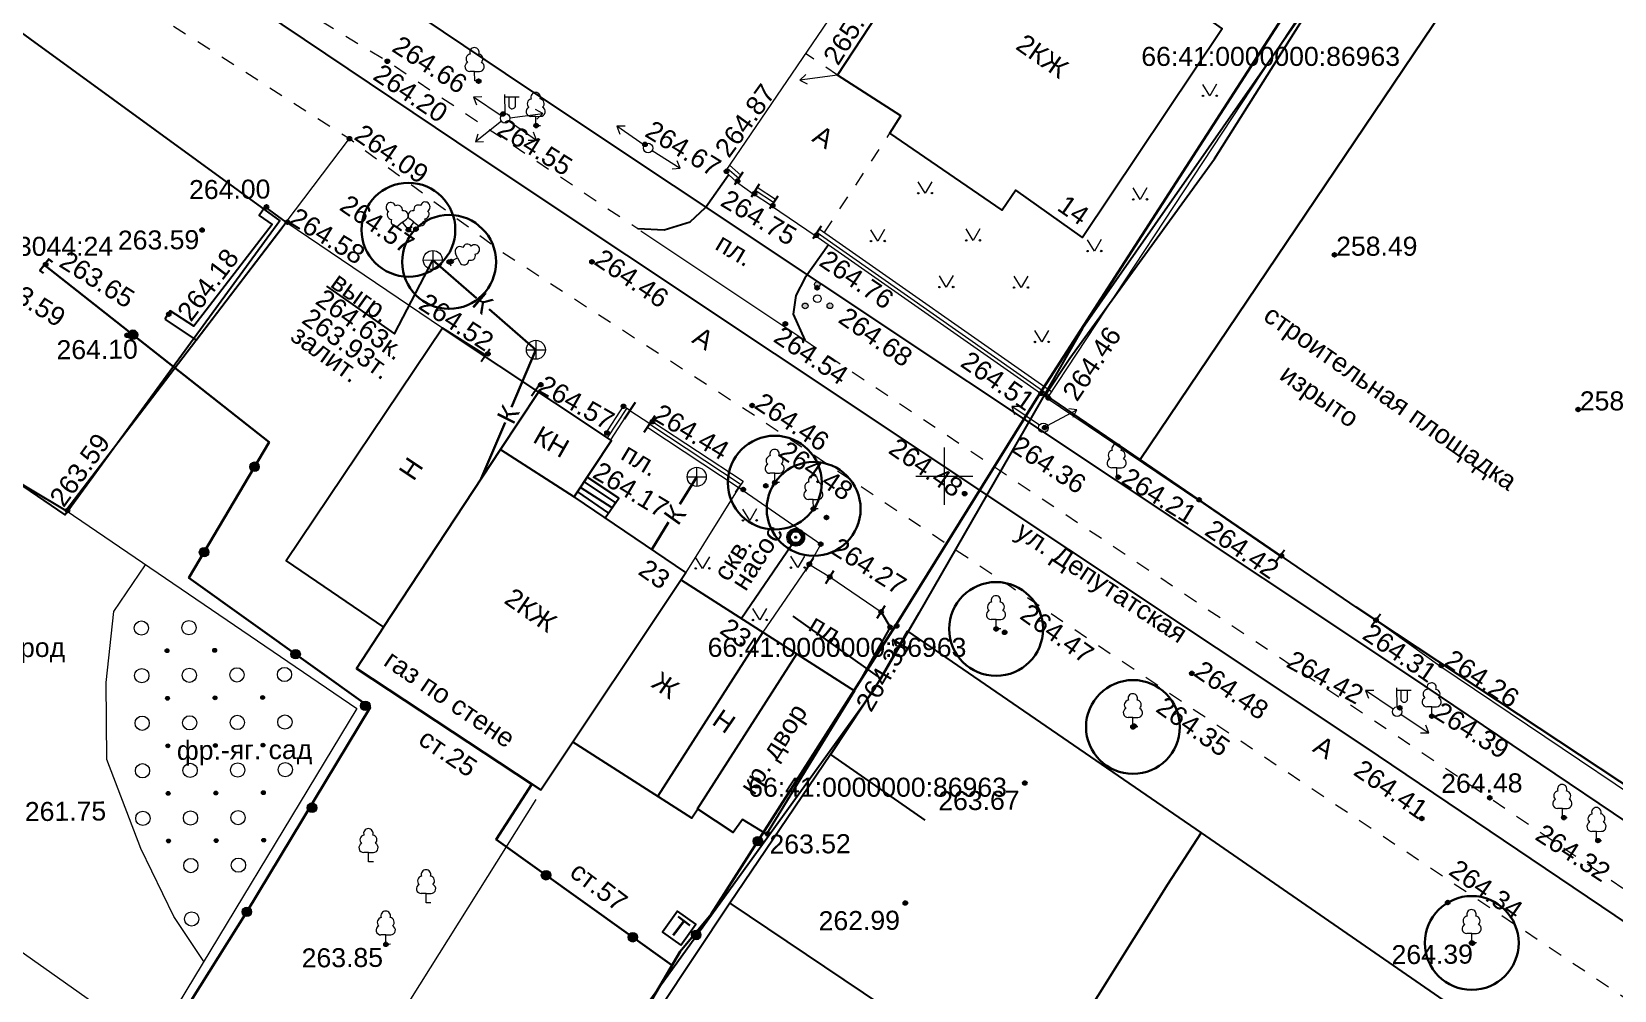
# Model space of a CAD drawing. Header units: metres. Extents: x -1448899 to 1563798, y -293564 to 398817.
# Drawn here: x 1532952 to 1533035.2, y 387473 to 387523.4 of the extents above; entities that cross this region are included whole.
import ezdxf
from ezdxf.enums import TextEntityAlignment as Align

# ---------------------------------------------------------------- set-up
doc = ezdxf.new("R2010")
doc.units = ezdxf.units.M
doc.set_wipeout_variables(frame=1)
doc.header["$PDMODE"] = 32
doc.header["$PDSIZE"] = 0.2
doc.linetypes.add('atp_1.5x1.5', pattern=[3, 1.5, -1.5])
for name, color, linetype in [('LABELS', 254, 'Continuous'), ('P', 94, 'Continuous'), ('T', 1, 'Continuous'), ('Z', 30, 'Continuous'), ('Автодорожное хозяйство', 7, 'Continuous'), ('Газопроводы', 7, 'Continuous'), ('кадастр', 7, 'Continuous'), ('Канализации', 7, 'Continuous'), ('Крышки колодцев', 7, 'Continuous'), ('Объекты электропередачи', 7, 'Continuous'), ('Ограждения', 7, 'Continuous'), ('Отметка', 7, 'Continuous'), ('Пикет', 7, 'Continuous'), ('Растительность', 7, 'Continuous'), ('Сетка координат', 7, 'Continuous')]:
    doc.layers.add(name, color=color, linetype=linetype)
doc.styles.get("Standard").update_dxf_attribs({"font": 'arial.ttf'})
doc.styles.add('Бм431', font='')
doc.styles.get('Бм431').set_extended_font_data('Bm431', italic=True)
doc.linetypes.add('atp_0x1', pattern='A,0,[133,ltypeshp.shx,S=0.05,R=0,X=0,Y=0],-1', length=1)
doc.linetypes.add('atp_121_g', pattern='A,8,-0.6,["Г",Бм431,S=2,R=0,X=0,Y=-1],-2.3,24', length=34.9)
doc.linetypes.add('atp_122_k', pattern='A,2,-2,3,-0.6,["К",Бм431,S=2,R=0,X=-0.5,Y=-1],-2,4,-2,8,-2,8,-2,6', length=41.6)
doc.linetypes.add('atp_472', pattern='A,0,-8,[130,ltypeshp.shx,S=0.4,R=0,X=0,Y=0],0', length=8)
doc.linetypes.add('atp_474_1a', pattern='A,1,-0.4,[133,ltypeshp.shx,S=0.1,R=0,X=0,Y=0],0.0001,[133,ltypeshp.shx,S=0.2,R=0,X=-0.1,Y=0],0,[133,ltypeshp.shx,S=0.3,R=0,X=-0.2,Y=0],0.0001,[133,ltypeshp.shx,S=0.4,R=0,X=-0.3,Y=0],0,[133,ltypeshp.shx,S=0.5,R=0,X=-0.4,Y=0],0.0001,[130,ltypeshp.shx,S=0.25,R=0,X=0.1,Y=0.75],-0.6,3', length=5.0003)
doc.linetypes.add('atp_474_3b', pattern='A,3,-1,1.1,-0.34,[132,ltypeshp.shx,S=0.4,R=0,X=-0.34,Y=0],0.0001,[133,ltypeshp.shx,S=0.06,R=0,X=0,Y=0],0,[130,ltypeshp.shx,S=0.2,R=0,X=0.06,Y=0.6],-0.46,1.1,-1', length=8.0001)
doc.linetypes.add('atp_475_1', pattern='A,2.5,[130,ltypeshp.shx,S=0.4,R=0,X=0,Y=0.4],2.5', length=5)
doc.linetypes.add('atp_476_3', pattern='A,1,[131,ltypeshp.shx,S=0.56,R=0,X=-0.56,Y=-0.56],5,[131,ltypeshp.shx,S=0.56,R=180,X=0.56,Y=0.56],4', length=10)

# ---------------------------------------------------------------- blocks, each defined once
blk = doc.blocks.new('atp_390a')
at = {"color": 0, "linetype": 'ByBlock', "lineweight": -2}
for points in [[(0, 0.99), (-0.51, 0.99)], [(0, 0.99), (0.51, 0.99)], [(0, 0), (0, 0.99)], [(0.5, 0), (0, 0)]]:
    blk.add_lwpolyline(points, dxfattribs=at)
for centre, start, end in [((0, 3), 90, 202.242), ((0, 3), 337.758, 90), ((-0.51, 1.49), 115.6346, 270), ((-0.39, 2.32), 97.9406, 227.8197), ((0.39, 2.32), 312.1803, 82.0594), ((0.51, 1.49), 270, 64.3654)]:
    blk.add_arc(centre, 0.5, start, end, dxfattribs=at)
blk = doc.blocks.new('atp_117kb')
at = {"color": 0, "linetype": 'ByBlock', "lineweight": -2}
for points in [[(-1, 0), (1, 0)], [(0, 1), (0, -1)]]:
    blk.add_lwpolyline(points, dxfattribs=at)
blk.add_circle((0, 0), 1, dxfattribs=at)
blk = doc.blocks.new('atp_106a')
at = {"color": 0, "linetype": 'ByBlock', "lineweight": -2}
blk.add_circle((0, 0), 0.5, dxfattribs=at)
blk = doc.blocks.new('atp_115c')
at = {"color": 0, "linetype": 'ByBlock', "lineweight": -2}
for points in [[(3.29, -0.5), (4, 0), (3.29, 0.5)], [(0.5, 0), (4, 0)]]:
    blk.add_lwpolyline(points, dxfattribs=at)
blk = doc.blocks.new('atp_395')
at = {"linetype": 'ByBlock', "lineweight": -2}
h = blk.add_hatch(color=0, dxfattribs=at)
h.paths.add_polyline_path([(0.3, 1.5, 1), (-0.3, 1.5, 1)])
h.paths.add_polyline_path([(-1.6, -0.75, 1), (-1, -0.75, 1)])
h.paths.add_polyline_path([(1.6, -0.75, 1), (1, -0.75, 1)])
at = {"color": 0, "linetype": 'ByBlock', "lineweight": -2}
for centre, radius in [((0, 1.5), 0.3), ((0, 0), 0.4), ((-1.3, -0.75), 0.3), ((1.3, -0.75), 0.3)]:
    blk.add_circle(centre, radius, dxfattribs=at)
blk = doc.blocks.new('atp_409')
at = {"color": 0, "linetype": 'ByBlock', "lineweight": -2}
blk.add_circle((0, 0), 0.75, dxfattribs=at)
blk = doc.blocks.new('atp_410')
at = {"linetype": 'ByBlock', "lineweight": -2}
h = blk.add_hatch(color=0, dxfattribs=at)
edge = h.paths.add_edge_path()
edge.add_arc((0, 0), 0.2, 0, 360)
at = {"color": 0, "linetype": 'ByBlock', "lineweight": -2}
blk.add_circle((0, 0), 0.2, dxfattribs=at)
blk = doc.blocks.new('atp_107a')
at = {"linetype": 'ByBlock', "lineweight": -2}
h = blk.add_hatch(color=0, dxfattribs=at)
edge = h.paths.add_edge_path()
edge.add_arc((0, 0), 0.5, 0, 360)
at = {"color": 0, "linetype": 'ByBlock', "lineweight": -2}
blk.add_circle((0, 0), 0.5, dxfattribs=at)
blk = doc.blocks.new('atp_115a')
at = {"color": 0, "linetype": 'ByBlock', "lineweight": -2}
for points in [[(0, 0), (4, 0)], [(3.29, -0.5), (4, 0), (3.29, 0.5)]]:
    blk.add_lwpolyline(points, dxfattribs=at)
blk = doc.blocks.new('atp_110')
at = {"color": 0, "linetype": 'ByBlock', "lineweight": -2}
for p, q in [((0, 0.5), (0, 2.5)), ((0, 2.25), (1.5, 2.25))]:
    blk.add_line(p, q, dxfattribs=at)
blk.add_lwpolyline([(0.4, 2.25), (0.4, 1.36, 1.040016), (1.1, 1.36), (1.1, 2.25)], format="xyb", dxfattribs=at)
blk = doc.blocks.new('atp_416')
at = {"color": 0, "linetype": 'ByBlock', "lineweight": -2}
blk.add_lwpolyline([(0.72, 1.2), (0, 0), (-0.72, 1.2)], dxfattribs=at)
for centre in [(-0.72, 0), (0.72, 0)]:
    blk.add_circle(centre, 0.075, dxfattribs=at)
blk = doc.blocks.new('atp_122b')
at = {"color": 0, "linetype": 'ByBlock', "lineweight": -2}
blk.add_lwpolyline([(0.5, 0.75), (0, 0.75), (0, -0.75), (0.5, -0.75)], dxfattribs=at)
blk = doc.blocks.new('A$C0BB7152E')
at = {"layer": 'P', "linetype": 'Continuous'}
for points in [[(1533027.53, 387537.78), (1533043.76, 387526.73), (1533066.5, 387559.26), (1533083.59, 387547.7), (1533090.35, 387543.13), (1533078.7, 387543.06), (1533073.28, 387535.03), (1533057.27, 387545.81), (1533044.18, 387526.29), (1533041.79, 387522.78), (1533030.28, 387530.54), (1533010.29, 387500.87), (1533005.31, 387504.27), (1533006.59, 387506.2), (1533014.19, 387516.67)], [(1533010.29, 387500.87), (1533030.28, 387530.54), (1533041.79, 387522.78), (1533044.18, 387526.29), (1533057.27, 387545.81), (1533073.28, 387535.03), (1533078.7, 387543.06), (1533090.35, 387543.13), (1533099.34, 387537.06), (1533116.54, 387525.57), (1533137.21, 387511.96), (1533150.15, 387503.46), (1533144.22, 387493.7), (1533140.47, 387487.53), (1533116.61, 387453.32), (1533105.62, 387436.99), (1533072.3, 387459.38), (1533071.77, 387459.46), (1533054.94, 387470.28), (1533056.38, 387472.53), (1533039.97, 387483.63), (1533038.69, 387481.83), (1533021.63, 387493.11)], [(1532936.3, 387509.92), (1532947.55, 387526.19), (1532965.08, 387513.41), (1532953.81, 387497.97)], [(1532991.97, 387447.52), (1532980.07, 387455.36), (1532974.7, 387458.86), (1532996.37, 387488.86), (1532998.06, 387491.86), (1533013.5, 387481.25), (1533011.75, 387478.56), (1532999.07, 387458.3)], [(1532991.97, 387447.52), (1532999.07, 387458.3), (1533011.75, 387478.56), (1533013.5, 387481.25), (1533030.05, 387469.82), (1533028.49, 387467.27), (1533019.78, 387453.76), (1533008.29, 387436.82), (1533007.73, 387436)]]:
    blk.add_lwpolyline(points, close=True, dxfattribs=at)
at = {"layer": 'T', "linetype": 'Continuous'}
for points in [[(1533028.45, 387538.83), (1533020.42, 387526.61), (1533012.98, 387515.96), (1533007.25, 387507.76), (1533005.84, 387505.29)], [(1533005.84, 387505.29), (1532998.66, 387492.8)], [(1532998.66, 387492.8), (1532996.67, 387489.36), (1532994.01, 387485.38), (1532988.73, 387477.56), (1532975.79, 387458.08), (1532974.89, 387458.71), (1532964.32, 387441.74), (1532959.99, 387435.38), (1532952.54, 387424.79)], [(1532996.67, 387489.36), (1532992.05, 387492.65)], [(1532994.01, 387485.38), (1532998.97, 387481.93)], [(1532988.73, 387477.56), (1533008.68, 387464.14), (1533017.35, 387458.1), (1533020.9, 387463.9), (1533041.61, 387449.66), (1533039.29, 387446.23), (1533051.58, 387438.09), (1533075.57, 387421.28), (1533077.65, 387423.9)]]:
    blk.add_lwpolyline(points, dxfattribs=at)
at = {"layer": 'Z', "linetype": 'Continuous'}
for points in [[(1532973.48, 387594.06), (1532940.27, 387545.81), (1532978, 387520.44), (1533024.5, 387489.47), (1533067.03, 387460.78), (1533095.7, 387441.78), (1533096.27, 387441.1), (1533108.36, 387432.01), (1533122.52, 387426.67)], [(1533122.65, 387419.04), (1533119.66, 387420.83), (1533119.93, 387423.38), (1533106.41, 387428.47), (1533096.02, 387436.28), (1533091.63, 387405.62), (1533087.23, 387406.06), (1533091.96, 387438.98), (1533064.59, 387457.12), (1533022.06, 387485.81), (1532975.56, 387516.78), (1532937.66, 387542.26)]]:
    blk.add_lwpolyline(points, dxfattribs=at)
at = {"layer": 'LABELS'}
for s, p in [('66:41:0000000:86963', (1533017.145, 387522.06)), ('66:41:0403044:24', (1532950.69, 387512.08)), ('66:41:0000000:86963', (1532994.36, 387491.005)), ('66:41:0000000:86963', (1532996.49, 387483.655))]:
    blk.add_text(s, height=1, dxfattribs=at).set_placement(p, align=Align.MIDDLE_CENTER)
blk = doc.blocks.new('A$C0ab4c2d5')
for points in [[(136.181, 222.313), (143.502, 233.287), (146.769, 231.173), (147.362, 232.018), (153.487, 227.876), (153.002, 227.063), (156.413, 224.59), (148.988, 213.684), (145.511, 216.204), (144.783, 215.147), (138.911, 219.24), (139.499, 220.155), (136.181, 222.313)], [(100.738, 209.773), (102.374, 208.651), (107.151, 214.815), (106.061, 215.626), (105.737, 215.179), (106.409, 214.694), (102.261, 209.394), (101.019, 210.203), (100.738, 209.773)], [(132.988, 215.983), (132.547, 215.316)], [(89.846, 203.168), (95.46, 199.757), (106.953, 214.562)], [(115.321, 209.178), (107.022, 197.027), (112.096, 193.504), (118.325, 202.79), (122.177, 200.271), (124.162, 203.218), (115.321, 209.178)], [(117.576, 207.746), (115.321, 209.178)], [(117.347, 207.417), (117.804, 208.074)], [(119.977, 205.586), (120.434, 206.242)], [(125.877, 203.635), (126.458, 204.501)], [(130.88, 200.762), (130.657, 200.43)], [(112.096, 193.504), (110.662, 191.33), (120.295, 184.876), (128, 196.236), (122.177, 200.271)], [(127.774, 195.843), (136.826, 189.953), (132.131, 182.463), (130.891, 183.248), (130.394, 182.556), (128.538, 183.802), (128.23, 183.329), (121.991, 187.388)]]:
    blk.add_lwpolyline(points)
for points, elevation in [([(131.17, 217.265), (130.729, 216.598)], 262.406), ([(132.029, 216.617), (131.588, 215.95)], 262.406), ([(135.268, 214.397), (134.826, 213.73)], 262.406), ([(124.848, 204.351), (125.429, 205.217)], -262.406), ([(138.259, 194.098), (138.722, 193.286), (136.911, 190.138)], 264.225)]:
    blk.add_lwpolyline(points, dxfattribs=dict(elevation=elevation))
blk.add_lwpolyline([(127.601, 176.663), (128.388, 177.754), (127.425, 178.449), (126.637, 177.358)], close=True)
at = {"layer": 'Автодорожное хозяйство', "color": 7, "linetype": 'atp_1.5x1.5', "lineweight": 15, "ltscale": 0.5, "flags": 128}
for points in [[(136.181, 222.313), (134.508, 223.471)], [(135.418, 214.045), (138.911, 219.24)]]:
    blk.add_lwpolyline(points, dxfattribs=at)
at = {"layer": 'Автодорожное хозяйство', "color": 7, "linetype": 'atp_0x1', "lineweight": 15, "ltscale": 0.5, "flags": 128}
for points in [[(107.151, 214.815), (110.512, 219.18)], [(130.837, 216.761), (131.698, 216.117)], [(132.657, 215.483), (134.937, 213.897)], [(125.787, 214.226), (134.348, 208.409)], [(125.138, 204.784), (126.179, 204.086)], [(134.511, 196.622), (135.569, 195.951), (138.259, 194.098)]]:
    blk.add_lwpolyline(points, dxfattribs=at)
at = {"layer": 'Газопроводы', "ltscale": 0.5}
for points in [[(125.621, 214.339), (127.017, 214.264), (128.383, 214.667), (129.196, 215.414), (130.42, 217.132)], [(109.255, 211.441), (112.795, 208.914), (114.842, 212.769)], [(118.325, 202.79), (120.347, 205.79)], [(123.796, 199.149), (124.515, 200.187), (122.868, 201.296), (122.707, 201.058), (124.336, 199.928), (124.156, 199.668), (122.505, 200.758), (122.349, 200.526), (123.971, 199.401)], [(159.473, 197.181), (158.989, 196.544)], [(134.295, 196.285), (134.727, 196.959)], [(132.024, 193.078), (126.44, 184.494)], [(128.524, 183.812), (133.801, 191.922)]]:
    blk.add_lwpolyline(points, dxfattribs=at)
for points, elevation in [([(135.634, 213.399), (134.384, 211.66), (133.906, 210.761), (133.755, 209.768), (134.348, 208.409)], 262.406), ([(135.353, 195.614), (135.785, 196.288)], 264.269), ([(138.043, 193.761), (138.475, 194.435)], 264.225), ([(164.496, 193.777), (164.012, 193.14)], 262.406)]:
    blk.add_lwpolyline(points, dxfattribs=dict(at, elevation=elevation))
at = {"layer": 'Газопроводы', "linetype": 'atp_121_g', "lineweight": 30, "ltscale": 0.5, "flags": 128}
for points in [[(94.427, 212.68), (106.164, 203.268), (101.9, 196.166), (111.372, 189.275), (104.808, 178.592), (100.798, 172.326), (100.382, 171.72), (116.832, 160.357)], [(110.662, 191.33), (119.837, 185.183), (117.934, 182.286), (127.119, 175.611)]]:
    blk.add_lwpolyline(points, dxfattribs=at)
at = {"layer": 'Газопроводы', "linetype": 'atp_121_g', "lineweight": 30, "ltscale": 0.5, "elevation": 262.406, "flags": 128}
blk.add_lwpolyline([(129.208, 178.282), (128.505, 177.456), (127.554, 176.338), (125.377, 172.695), (121.229, 166.87), (116.498, 159.863), (116.15, 160.127), (111.153, 153.1), (107.291, 147.432), (103.55, 141.457), (100.286, 136.793), (99.654, 136.177), (93.315, 126.951), (93.229, 126.834)], dxfattribs=at)
at = {"layer": 'Канализации', "linetype": 'atp_122_k', "lineweight": 30, "ltscale": 0.5, "flags": 128}
for points in [[(114.842, 212.769), (117.119, 210.753)], [(118.575, 204.208), (117.3, 201.263)], [(128.62, 201.267), (127.721, 199.838)], [(127.126, 198.893), (126.227, 197.465)]]:
    blk.add_lwpolyline(points, dxfattribs=at)
at = {"layer": 'Ограждения', "color": 7, "linetype": 'atp_474_1a', "lineweight": 15, "ltscale": 0.5, "elevation": 262.406, "flags": 128}
for points in [[(150.984, 247.424), (148.27, 243.356), (130.235, 217.298)], [(168.787, 237.695), (147.057, 205.255), (154.937, 199.848)], [(167.592, 191.035), (222.46, 153.461)]]:
    blk.add_lwpolyline(points, dxfattribs=at)
at = {"layer": 'Ограждения', "color": 7, "linetype": 'Continuous', "lineweight": 15, "ltscale": 0.5, "elevation": 262.406, "flags": 128}
for points in [[(130.837, 216.761), (130.235, 217.298)], [(131.061, 217.1), (130.464, 217.629)], [(132.878, 215.817), (131.919, 216.451)], [(132.657, 215.483), (131.698, 216.117)], [(147.057, 205.255), (134.931, 213.901)], [(147.289, 205.581), (135.163, 214.227)], [(126.068, 203.884), (130.848, 200.679)], [(126.29, 204.216), (131.054, 201.022), (130.831, 200.69)]]:
    blk.add_lwpolyline(points, dxfattribs=at)
at = {"layer": 'Ограждения', "color": 7, "linetype": 'atp_474_3b', "lineweight": 15, "ltscale": 0.5, "elevation": 262.406, "flags": 128}
for points in [[(130.95, 216.932), (130.35, 217.464)], [(132.767, 215.65), (131.808, 216.284)], [(135.047, 214.064), (147.173, 205.418)]]:
    blk.add_lwpolyline(points, dxfattribs=at)
at = {"layer": 'Ограждения', "color": 7, "linetype": 'atp_475_1', "lineweight": 15, "ltscale": 0.5, "elevation": 262.406, "flags": 128}
for points in [[(115.321, 209.178), (107.144, 214.811)], [(108.24, 165.876), (120.044, 184.384)]]:
    blk.add_lwpolyline(points, dxfattribs=at)
at = {"layer": 'Ограждения', "color": 7, "linetype": 'Continuous', "lineweight": 15, "ltscale": 0.5, "flags": 128}
for points in [[(123.787, 203.471), (124.805, 205.005)], [(124.121, 203.25), (125.138, 204.784), (124.805, 205.005)]]:
    blk.add_lwpolyline(points, dxfattribs=at)
at = {"layer": 'Ограждения', "color": 7, "linetype": 'atp_472', "lineweight": 15, "ltscale": 0.5, "flags": 128}
blk.add_lwpolyline([(123.954, 203.361), (124.972, 204.894)], dxfattribs=at)
at = {"layer": 'Ограждения', "color": 7, "linetype": 'atp_472', "lineweight": 15, "ltscale": 0.5, "elevation": 262.406, "flags": 128}
blk.add_lwpolyline([(126.179, 204.05), (130.959, 200.845)], dxfattribs=at)
at = {"layer": 'Ограждения', "color": 7, "linetype": 'atp_476_3', "lineweight": 15, "ltscale": 0.5, "flags": 128}
for points in [[(130.831, 200.69), (128, 196.236)], [(130.831, 200.69), (135.108, 197.681), (134.501, 196.629), (132.024, 193.078)]]:
    blk.add_lwpolyline(points, dxfattribs=at)
at = {"layer": 'Ограждения', "color": 7, "linetype": 'atp_475_1', "lineweight": 15, "ltscale": 0.5, "flags": 128}
blk.add_lwpolyline([(95.473, 199.748), (110.67, 189.238), (99.825, 171.617)], dxfattribs=at)
at = {"layer": 'Ограждения', "color": 7, "linetype": 'atp_476_3', "lineweight": 15, "ltscale": 0.5, "elevation": 262.406, "flags": 128}
for points in [[(159.231, 196.863), (154.937, 199.848)], [(164.254, 193.459), (167.592, 191.035)], [(99.825, 171.617), (83.631, 183.267)]]:
    blk.add_lwpolyline(points, dxfattribs=at)
at = {"layer": 'Пикет', "color": 0}
for p in [(112.534, 223.232, 264.201), (117.325, 222.148, 264.659), (120.331, 219.789, 264.601), (110.512, 219.18, 264.094), (130.308, 217.307, 264.867), (130.89, 216.792, 264.756), (106.126, 215.632, 263.998), (131.77, 216.126, 264.786), (132.73, 215.492, 264.752), (107.217, 214.82, 264.577), (102.733, 214.44, 263.588), (113.968, 214.398, 264.573), (135.004, 213.91, 264.755), (94.5, 212.689, 263.649), (115.808, 212.684, 264.659), (123.204, 212.612, 264.456), (162.22, 212.675, 258.49), (135.023, 211.152, 264.677), (100.954, 210.028, 264.176), (98.754, 208.936, 264.103), (133.338, 209.275, 264.54), (117.703, 207.818, 264.52), (120.468, 206.173, 264.572), (146.752, 205.51, 264.512), (124.805, 205.005, 264.584), (131.564, 204.992, 264.463), (147.13, 205.265, 264.457), (126.318, 204.185, 264.438), (174.958, 204.447, 258.356), (123.924, 203.611, 264.476), (131.062, 200.584, 264.519), (132.247, 200.77, 264.476), (150.767, 201.081, 264.209), (95.546, 199.758, 263.586), (142.688, 200.276, 264.477), (155.01, 199.857, 264.156), (135.42, 199.076, 264.349), (135.108, 197.681, 264.225), (134.501, 196.629, 264.272), (159.304, 196.873, 264.418), (135.569, 195.951, 264.269), (138.259, 194.098, 264.446), (138.722, 193.286, 264.308), (139.065, 193.35, 264.147), (144.734, 192.967, 264.469), (164.254, 193.459, 264.313), (154.553, 190.736, 264.488), (167.665, 191.045, 264.264), (151.503, 187.994, 264.345), (167.141, 188.39, 264.39), (145.737, 185.042, 263.666), (170.161, 184.073, 264.48), (166.581, 183.018, 264.413), (174.037, 183.006, 264.318), (132.204, 182.473, 263.517), (175.824, 181.784, 264.32), (139.403, 178.785, 262.993), (167.904, 178.591, 264.343), (112.098, 176.827), (169.195, 176.446, 264.385)]:
    blk.add_point(p, dxfattribs=at)
at = {"layer": 'Растительность', "color": 7, "linetype": 'atp_0x1', "lineweight": 15, "flags": 128}
blk.add_lwpolyline([(102.526, 176.005), (100.962, 178.37), (99.255, 181.957), (97.514, 186.657), (97.514, 190.696), (97.932, 194.428), (99.625, 196.876)], dxfattribs=at)
at = {"layer": 'Газопроводы', "linetype": 'Continuous', "lineweight": 30, "xscale": 0.5000000000000002, "yscale": 0.5000000000000002, "zscale": 0.5000000000000002, "rotation": 321.2733548605321}
blk.add_blockref('atp_122b', (94.427, 212.68), dxfattribs=at)
at = {"layer": 'кадастр', "rotation": 359.5536696139991}
blk.add_blockref('A$C0BB7152E', (-1535830.425, -375345.193), dxfattribs=at)
at = {"layer": 'Объекты электропередачи', "color": 7, "linetype": 'Continuous', "lineweight": 15}
for name, p, xscale, yscale, zscale, rotation in [('atp_115a', (136.181, 222.313), 0.4999999999999994, 0.4999999999999994, 0.4999999999999994, 186.9354492693238), ('atp_107a', (99.058, 208.967), 0.4999999999999996, 0.4999999999999996, 0.4999999999999996, 321.2733548779389), ('atp_107a', (105.39, 201.98), 0.4999999999999996, 0.4999999999999996, 0.4999999999999996, 321.2733548779389), ('atp_107a', (102.706, 197.509), 0.4999999999999996, 0.4999999999999996, 0.4999999999999996, 321.2733548779389), ('atp_107a', (107.472, 192.112), 0.4999999999999996, 0.4999999999999996, 0.4999999999999996, 321.2733548779389), ('atp_107a', (111.115, 189.371), 0.4999999999999996, 0.4999999999999996, 0.4999999999999996, 321.2733548779389), ('atp_107a', (108.271, 184.038), 0.4999999999999996, 0.4999999999999996, 0.4999999999999996, 321.2733548779389), ('atp_107a', (131.687, 182.097, 262.406), 0.4999999999999996, 0.4999999999999996, 0.4999999999999996, 321.2733548779389), ('atp_107a', (120.541, 180.392), 0.4999999999999996, 0.4999999999999996, 0.4999999999999996, 321.2733548779389), ('atp_107a', (104.808, 178.592), 0.4999999999999996, 0.4999999999999996, 0.4999999999999996, 321.2733548779389), ('atp_107a', (125.071, 177.099), 0.4999999999999996, 0.4999999999999996, 0.4999999999999996, 321.2733548779389), ('atp_107a', (128.406, 177.193), 0.4999999999999996, 0.4999999999999996, 0.4999999999999996, 321.2733548779389)]:
    blk.add_blockref(name, p, dxfattribs=dict(at, xscale=xscale, yscale=yscale, zscale=zscale, rotation=rotation))
at = {"layer": 'Растительность', "color": 7, "linetype": 'Continuous', "lineweight": 15, "xscale": 0.5, "yscale": 0.5, "zscale": 0.5}
for name, p in [('atp_390a', (117.116, 222.161)), ('atp_390a', (120.312, 219.782)), ('atp_416', (155.735, 221.081)), ('atp_416', (140.735, 216.081)), ('atp_416', (152.03, 215.667)), ('atp_416', (138.235, 213.581)), ('atp_416', (143.235, 213.581)), ('atp_416', (149.605, 212.968)), ('atp_395', (135.037, 210.58)), ('atp_416', (141.811, 211.139)), ('atp_416', (145.735, 211.081)), ('atp_416', (146.805, 208.215)), ('atp_390a', (132.718, 200.93, 264.41)), ('atp_390a', (150.694, 201.071)), ('atp_390a', (134.737, 199.535, 264.31)), ('atp_416', (131.391, 198.955)), ('atp_416', (128.891, 196.455)), ('atp_416', (133.891, 196.455)), ('atp_390a', (144.288, 193.15, 264.36)), ('atp_409', (99.382, 193.548)), ('atp_409', (101.882, 193.548)), ('atp_416', (131.871, 193.721)), ('atp_410', (100.721, 192.348)), ('atp_410', (103.221, 192.348)), ('atp_409', (99.382, 191.048)), ('atp_409', (101.882, 191.048)), ('atp_409', (104.382, 191.048)), ('atp_409', (106.882, 191.048)), ('atp_410', (100.721, 189.848)), ('atp_410', (103.221, 189.848)), ('atp_410', (105.721, 189.848)), ('atp_390a', (151.438, 187.944, 264.24)), ('atp_390a', (167.141, 188.39, 264.39)), ('atp_409', (99.382, 188.548)), ('atp_409', (101.882, 188.548)), ('atp_409', (104.382, 188.548)), ('atp_409', (106.882, 188.548)), ('atp_410', (100.721, 187.348)), ('atp_410', (103.221, 187.348)), ('atp_410', (105.721, 187.348)), ('atp_409', (99.382, 186.048)), ('atp_409', (101.882, 186.048)), ('atp_409', (104.382, 186.048)), ('atp_409', (106.882, 186.048)), ('atp_410', (100.721, 184.848)), ('atp_410', (103.221, 184.848)), ('atp_410', (105.721, 184.848)), ('atp_390a', (173.964, 182.996, 263.841)), ('atp_409', (99.382, 183.548)), ('atp_409', (101.882, 183.548)), ('atp_409', (104.382, 183.548)), ('atp_390a', (175.751, 181.774, 263.842)), ('atp_410', (100.721, 182.348)), ('atp_410', (103.221, 182.348)), ('atp_410', (105.721, 182.348)), ('atp_390a', (111.223, 181.167)), ('atp_409', (101.882, 181.048)), ('atp_409', (104.382, 181.048)), ('atp_390a', (114.234, 178.985)), ('atp_409', (101.902, 178.243)), ('atp_390a', (112.098, 176.827)), ('atp_390a', (169.149, 176.456, 264.43))]:
    blk.add_blockref(name, p, dxfattribs=at)
at = {"layer": 'Растительность', "color": 7, "linetype": 'Continuous', "lineweight": 15}
for p, xscale, yscale, zscale, rotation in [((113.572, 214.37, 264.59), 0.5000000000000002, 0.5000000000000002, 0.5000000000000002, 37.54033116692457), ((113.572, 214.37, 264.59), 0.4999999999999999, 0.4999999999999999, 0.4999999999999999, 323.2879769181867), ((115.699, 212.663, 264.53), 0.500000000000002, 0.500000000000002, 0.500000000000002, 295.4866681274227)]:
    blk.add_blockref('atp_390a', p, dxfattribs=dict(at, xscale=xscale, yscale=yscale, zscale=zscale, rotation=rotation))
at = {"layer": 'Отметка'}
for s, rotation, p in [('265.29', 57.23775, (136.213, 222.77, -0.035)), ('264.66', 326.63105, (112.714, 223.798, 264.659)), ('2КЖ', 324.7223, (145.494, 223.658)), ('264.20', 325.79315, (111.705, 222.332, 264.201)), ('264.87', 53.57768, (130.44, 217.958, 264.867)), ('264.09', 324.93974, (110.693, 219.183, 264.094)), ('264.55', 327.46177, (118.19, 219.388)), ('264.67', 328.28665, (125.971, 219.221, 264.669)), ('А', 328.85546, (134.757, 218.891)), ('264.75', 328.85546, (129.909, 215.548, 264.752)), ('264.58', 327.97711, (107.24, 214.788, 264.577)), ('264.57', 325.25696, (109.897, 215.478, 264.573)), ('14', 324.7223, (147.603, 215.174)), ('пл.', 328.85546, (129.611, 213.258, 529.504)), ('263.65', 327.35866, (95.138, 212.623, 263.649)), ('264.18', 52.33197, (102.108, 209.571, 264.176)), ('264.46', 325.47501, (123.247, 212.522, 264.456)), ('264.76', 325.44006, (135.069, 212.368, 264.755)), ('258.49', 359.55367, (162.306, 212.624, 258.49)), ('263.59', 327.62798, (91.494, 211.64, 263.59)), ('264.63к.', 323.95785, (108.591, 210.559, 264.659)), ('выгр.', 323.95785, (109.387, 211.444, 264.659)), ('264.52', 326.57417, (114.006, 210.26, 264.52)), ('К', 318.5274, (116.809, 210.382, 264.456)), ('263.93т.', 323.95785, (107.865, 209.563, 0.139)), ('264.68', 324.71691, (136.053, 209.373, 264.677)), ('строительная площадка', 324.59093, (158.379, 209.321)), ('залит.', 323.95785, (107.26, 208.67, 0.139)), ('А', 328.31896, (128.364, 208.363, 261.846)), ('264.54', 325.86533, (132.64, 208.383, 264.54)), ('264.46', 55.63869, (148.628, 205.019, 264.457)), ('264.51', 324.74973, (142.455, 207.014, 264.512)), ('264.57', 329.82969, (120.232, 205.862, 264.572)), ('изрыто', 324.59093, (159.21, 206.208)), ('264.46', 325.86533, (131.608, 204.902, 264.463)), ('258.35', 359.55367, (175.044, 204.397, 258.356)), ('К', 62.69836, (118.994, 204.027, 264.456)), ('264.44', 328.5532, (126.279, 204.322, 264.438)), ('КН', 329.82969, (119.965, 203.195, 264.572)), ('263.59', 53.76173, (95.345, 199.87, 263.586)), ('264.48', 324.91362, (132.865, 202.362, 264.476)), ('264.48', 325.08912, (138.639, 202.48, 264.477)), ('Н', 55.83414, (113.74, 201.114, 260.801)), ('пл.', 328.5532, (124.569, 202.269, 264.438)), ('264.17', 328.5532, (123.079, 201.309)), ('264.21', 327.75567, (150.844, 200.793, 264.209)), ('К', 54.08577, (127.612, 198.66)), ('264.27', 327.25218, (135.567, 197.237, 264.269)), ('ул. Депутатская', 326.3131, (145.27, 198.032)), ('264.42', 324.92903, (155.218, 198.063, 264.418)), ('скв.', 56.97751, (130.229, 195.69)), ('23', 324.7223, (125.439, 196.215)), ('2КЖ', 324.7223, (118.387, 194.755)), ('23', 324.7223, (129.699, 193.087)), ('пл.', 328.5532, (134.348, 193.2, 264.438)), ('264.47', 324.13219, (145.474, 193.727, 264.469)), ('264.31', 325.35774, (163.459, 192.533, 264.313)), ('газ по стене', 325.34906, (112.024, 191.537)), ('264.31', 59.21718, (137.683, 188.773, 264.308)), ('264.48', 325.35574, (154.596, 190.646, 264.488)), ('264.42', 331.09315, (159.453, 191.073, 264.423)), ('264.26', 326.24577, (167.752, 191.115, 264.264)), ('Ж', 324.7223, (126.08, 190.294)), ('Н', 324.7223, (129.259, 188.296)), ('кр. двор', 56.97751, (131.506, 184.461)), ('264.35', 324.27133, (152.584, 188.786, 264.345)), ('264.39', 327.54211, (167.163, 188.359, 264.39)), ('ст.25', 325.34906, (113.811, 187.394, 262.336)), ('А', 328.31896, (160.81, 186.62, 261.846)), ('264.41', 324.8867, (162.939, 185.386, 264.413)), ('264.32', 326.66437, (172.456, 181.908, 264.32)), ('ст.57', 322.33013, (121.71, 180.388, 262.336)), ('264.34', 324.2955, (167.902, 180.106, 264.343)), ('Т', 322.33013, (126.856, 177.444, 262.336))]:
    blk.add_text(s, height=1, rotation=rotation, dxfattribs=at).set_placement(p)
for s, p in [('264.00', (102.065, 216.067, 263.998)), ('263.59', (98.305, 213.438, 263.588)), ('264.10', (95.035, 207.707, 264.103)), ('огород', (90.932, 192.07)), ('фр.-яг. сад', (101.193, 186.604, 262.571)), ('263.67', (141.178, 183.644, 263.666)), ('264.48', (167.61, 184.351, 264.48)), ('261.75', (93.182, 183.45)), ('263.52', (132.291, 181.429, 263.517)), ('262.99', (134.844, 177.387, 262.993)), ('263.85', (107.667, 175.646)), ('264.39', (164.932, 175.372, 264.385))]:
    blk.add_text(s, height=1, dxfattribs=at).set_placement(p)
at = {"layer": 'Объекты электропередачи', "color": 7, "linetype": 'Continuous', "lineweight": 15, "xscale": 0.5, "yscale": 0.5, "zscale": 0.5}
for p in [(126.2, 218.565), (165.323, 188.638, 264.423)]:
    blk.add_blockref('atp_106a', p, dxfattribs=at)
at = {"layer": 'Автодорожное хозяйство', "color": 7, "linetype": 'atp_1.5x1.5', "lineweight": 15, "ltscale": 0.5, "flags": 128}
blk.add_lwpolyline([(103.979, 228.517), (112.534, 223.232), (125.621, 214.339)], dxfattribs=at)
at = {"layer": 'Газопроводы', "linetype": 'atp_121_g', "lineweight": 30, "ltscale": 0.5, "elevation": 262.406, "flags": 128}
blk.add_lwpolyline([(129.208, 178.282), (138.992, 193.341), (146.679, 205.5), (160.99, 227.305), (167.69, 236.942)], dxfattribs=at)
at = {"layer": 'Пикет', "color": 0}
for p in [(126.038, 218.758, 264.669), (165.468, 188.842, 264.423)]:
    blk.add_point(p, dxfattribs=at)
at = {"layer": 'Объекты электропередачи', "color": 7, "linetype": 'Continuous', "lineweight": 15}
for p, xscale, yscale, zscale, rotation in [((126.2, 218.565), 0.5, 0.5, 0.5, 144.5866871691589), ((126.2, 218.565), 0.4999999999999999, 0.4999999999999999, 0.4999999999999999, 327.3958394027007), ((165.323, 188.638, 264.423), 0.5, 0.5, 0.5, 145.8095101275663), ((165.323, 188.638, 264.423), 0.4999999999999997, 0.4999999999999997, 0.4999999999999997, 326.0385699995718)]:
    blk.add_blockref('atp_115c', p, dxfattribs=dict(at, xscale=xscale, yscale=yscale, zscale=zscale, rotation=rotation))
at = {"layer": 'Объекты электропередачи', "color": 7, "linetype": 'Continuous', "lineweight": 15, "xscale": 0.5, "yscale": 0.5, "zscale": 0.5}
blk.add_blockref('atp_110', (165.323, 188.638), dxfattribs=at)
blk.add_blockref('atp_106a', (146.85, 203.7), dxfattribs=at)
at = {"layer": 'Автодорожное хозяйство', "color": 7, "linetype": 'atp_1.5x1.5', "lineweight": 15, "ltscale": 0.5, "flags": 128}
blk.add_lwpolyline([(35.761, 165.337), (36.102, 166.02), (44.243, 178.846), (46.191, 181.73), (58.351, 199.593), (83.686, 235.094), (84.244, 235.094), (89.551, 232.584), (98.414, 227.058), (110.512, 219.18), (118.518, 213.136), (131.3, 204.734), (145.001, 195.426), (157.967, 186.573), (194.079, 162.016), (201.143, 156.742), (206.857, 152.772), (224.198, 141.037), (236.111, 134.078)], dxfattribs=at)
at = {"layer": 'Пикет', "color": 0}
blk.add_point((146.923, 203.71, 264.364), dxfattribs=at)
at = {"layer": 'Объекты электропередачи', "color": 7, "linetype": 'Continuous', "lineweight": 15}
for xscale, yscale, zscale, rotation in [(0.5000000000000001, 0.5000000000000001, 0.5000000000000001, 145.7333126746819), (0.5, 0.5, 0.5, 27.71675809907153)]:
    blk.add_blockref('atp_115c', (146.85, 203.7), dxfattribs=dict(at, xscale=xscale, yscale=yscale, zscale=zscale, rotation=rotation))
at = {"layer": 'Отметка'}
blk.add_text('264.36', height=1, rotation=326.54726, dxfattribs=at).set_placement((145.074, 202.522, 264.364))
at = {"layer": 'Крышки колодцев', "color": 7, "linetype": 'Continuous', "lineweight": 15, "xscale": 0.5, "yscale": 0.5, "zscale": 0.5}
for p in [(114.842, 212.769), (120.22, 208.009), (128.62, 201.267)]:
    blk.add_blockref('atp_117kb', p, dxfattribs=at)
at = {"layer": 'Объекты электропередачи', "color": 7, "linetype": 'Continuous', "lineweight": 15, "xscale": 0.5, "yscale": 0.5, "zscale": 0.5}
blk.add_blockref('atp_106a', (118.701, 220.186), dxfattribs=at)
at = {"linetype": 'ByBlock', "lineweight": -2}
blk.add_wipeout([(134.249, 198.053), (134.248, 198.069), (134.247, 198.084), (134.246, 198.1), (134.244, 198.115), (134.242, 198.131), (134.239, 198.146), (134.235, 198.161), (134.231, 198.176), (134.227, 198.191), (134.222, 198.206), (134.216, 198.221), (134.21, 198.235), (134.203, 198.249), (134.196, 198.263), (134.189, 198.277), (134.181, 198.29), (134.172, 198.303), (134.163, 198.316), (134.154, 198.329), (134.144, 198.341), (134.134, 198.353), (134.124, 198.364), (134.113, 198.375), (134.101, 198.386), (134.089, 198.396), (134.077, 198.406), (134.065, 198.416), (134.052, 198.425), (134.039, 198.433), (134.026, 198.441), (134.012, 198.449), (133.998, 198.456), (133.984, 198.463), (133.97, 198.469), (133.955, 198.475), (133.941, 198.48), (133.926, 198.485), (133.911, 198.489), (133.895, 198.492), (133.88, 198.496), (133.865, 198.498), (133.849, 198.5), (133.834, 198.502), (133.818, 198.503), (133.802, 198.503), (133.787, 198.503), (133.771, 198.502), (133.756, 198.501), (133.74, 198.499), (133.725, 198.497), (133.709, 198.494), (133.694, 198.491), (133.679, 198.487), (133.664, 198.482), (133.649, 198.477), (133.634, 198.472), (133.62, 198.466), (133.606, 198.46), (133.592, 198.453), (133.578, 198.445), (133.565, 198.437), (133.551, 198.429), (133.538, 198.42), (133.526, 198.411), (133.514, 198.401), (133.502, 198.391), (133.49, 198.381), (133.479, 198.37), (133.468, 198.359), (133.458, 198.347), (133.448, 198.335), (133.438, 198.323), (133.429, 198.31), (133.42, 198.297), (133.412, 198.284), (133.404, 198.27), (133.397, 198.256), (133.39, 198.242), (133.384, 198.228), (133.378, 198.213), (133.373, 198.199), (133.368, 198.184), (133.364, 198.169), (133.36, 198.154), (133.357, 198.138), (133.354, 198.123), (133.352, 198.108), (133.35, 198.092), (133.349, 198.076), (133.349, 198.061), (133.349, 198.045), (133.349, 198.03), (133.35, 198.014), (133.352, 197.998), (133.354, 197.983), (133.357, 197.968), (133.36, 197.952), (133.364, 197.937), (133.368, 197.922), (133.373, 197.907), (133.378, 197.893), (133.384, 197.878), (133.39, 197.864), (133.397, 197.85), (133.404, 197.836), (133.412, 197.822), (133.42, 197.809), (133.429, 197.796), (133.438, 197.783), (133.448, 197.771), (133.458, 197.759), (133.468, 197.747), (133.479, 197.736), (133.49, 197.725), (133.502, 197.715), (133.514, 197.705), (133.526, 197.695), (133.538, 197.686), (133.551, 197.677), (133.565, 197.669), (133.578, 197.661), (133.592, 197.653), (133.606, 197.646), (133.62, 197.64), (133.634, 197.634), (133.649, 197.629), (133.664, 197.624), (133.679, 197.619), (133.694, 197.615), (133.709, 197.612), (133.725, 197.609), (133.74, 197.607), (133.756, 197.605), (133.771, 197.604), (133.787, 197.603), (133.802, 197.603), (133.818, 197.603), (133.834, 197.604), (133.849, 197.606), (133.865, 197.608), (133.88, 197.61), (133.895, 197.614), (133.911, 197.617), (133.926, 197.621), (133.941, 197.626), (133.955, 197.631), (133.97, 197.637), (133.984, 197.643), (133.998, 197.65), (134.012, 197.657), (134.026, 197.665), (134.039, 197.673), (134.052, 197.681), (134.065, 197.69), (134.077, 197.7), (134.089, 197.71), (134.101, 197.72), (134.113, 197.731), (134.124, 197.742), (134.134, 197.753), (134.144, 197.765), (134.154, 197.777), (134.163, 197.79), (134.172, 197.803), (134.181, 197.816), (134.189, 197.829), (134.196, 197.843), (134.203, 197.857), (134.21, 197.871), (134.216, 197.885), (134.222, 197.9), (134.227, 197.915), (134.231, 197.93), (134.235, 197.945), (134.239, 197.96), (134.242, 197.975), (134.244, 197.991), (134.246, 198.006), (134.247, 198.022), (134.248, 198.037)], dxfattribs=at)
h = blk.add_hatch(color=256, dxfattribs=at)
edge = h.paths.add_edge_path()
edge.add_arc((133.799, 198.053), 0.45, 0, 360)
edge = h.paths.add_edge_path(flags=17)
edge.add_arc((133.799, 198.053), 0.3, 0, 360)
h = blk.add_hatch(color=256, dxfattribs=at)
edge = h.paths.add_edge_path()
edge.add_arc((133.799, 198.053), 0.0375, 0, 360)
blk.add_lwpolyline([(133.592, 197.653), (130.912, 193.802)])
for radius in [0.45, 0.3, 0.0375]:
    blk.add_circle((133.799, 198.053), radius, dxfattribs=at)
at = {"layer": 'Автодорожное хозяйство', "color": 7, "linetype": 'atp_1.5x1.5', "lineweight": 15, "ltscale": 0.5, "flags": 128}
blk.add_lwpolyline([(134.348, 208.409), (170.161, 184.073), (222.734, 147.81)], dxfattribs=at)
at = {"layer": 'Канализации', "linetype": 'atp_122_k', "lineweight": 30, "ltscale": 0.5, "flags": 128}
blk.add_lwpolyline([(117.792, 210.158), (120.22, 208.009), (118.921, 205.008)], dxfattribs=at)
at = {"layer": 'Пикет', "color": 0}
blk.add_point((118.592, 220.416, 264.553), dxfattribs=at)
at = {"layer": 'Объекты электропередачи', "color": 7, "linetype": 'Continuous', "lineweight": 15}
for xscale, yscale, zscale, rotation in [(0.5000000000000001, 0.5000000000000001, 0.5000000000000001, 145.8072682870699), (0.4999999999999999, 0.4999999999999999, 0.4999999999999999, 6.935449269322862), (0.5000000000000006, 0.5000000000000006, 0.5000000000000006, 218.050581405392), (0.5, 0.5, 0.5, 324.7827074375078)]:
    blk.add_blockref('atp_115c', (118.701, 220.186), dxfattribs=dict(at, xscale=xscale, yscale=yscale, zscale=zscale, rotation=rotation))
at = {"layer": 'Объекты электропередачи', "color": 7, "linetype": 'Continuous', "lineweight": 15, "xscale": 0.5, "yscale": 0.5, "zscale": 0.5}
blk.add_blockref('atp_110', (118.701, 220.186), dxfattribs=at)
at = {"layer": 'Отметка'}
blk.add_text('насос', height=1, rotation=56.97751, dxfattribs=at).set_placement((131.142, 195.181))
blk = doc.blocks.new('atp_012')
at = {"color": 0, "linetype": 'ByBlock', "lineweight": -2}
for points in [[(0, -3), (0, 3)], [(-3, 0), (3, 0)]]:
    blk.add_lwpolyline(points, dxfattribs=at)

msp = doc.modelspace()

# ---------------------------------------------------------------- block references
at = {"layer": 'Газопроводы', "rotation": 0.4463303860005405}
msp.add_blockref('A$C0ab4c2d5', (1532859.941, 387297.702), dxfattribs=at)

# ---------------------------------------------------------------- next in the draw order: linework, layer by layer
at = {"color": 3, "lineweight": 30}
for centre in [(1532971.84, 387512.95, 264.59), (1532973.98, 387511.26, 264.53), (1532991.09, 387499.66, 264.41), (1532993.134, 387498.28, 264.41), (1533002.72, 387491.97, 264.36), (1533009.91, 387486.82, 264.24), (1533027.71, 387475.47, 264.43)]:
    msp.add_circle(centre, 2.466, dxfattribs=at)
at = {"layer": 'Газопроводы', "color": 6, "lineweight": 200}
msp.add_circle((1532929.516, 387447.663), 11368.91, dxfattribs=at)
at = {"layer": 'Пикет', "color": 160}
for p in [(1532971.84, 387512.95, 264.59), (1532973.98, 387511.26, 264.53), (1532991.09, 387499.66, 264.41), (1532993.12, 387498.28, 264.31), (1533002.72, 387491.97, 264.36), (1533009.91, 387486.82, 264.24), (1533027.71, 387475.47, 264.43)]:
    msp.add_point(p, dxfattribs=at)

# ---------------------------------------------------------------- next in the draw order: block references
at = {"layer": 'Сетка координат', "color": 92, "linetype": 'Continuous', "lineweight": 15, "xscale": 0.5, "yscale": 0.5, "zscale": 0.5}
msp.add_blockref('atp_012', (1533000, 387500), dxfattribs=at)

doc.saveas('drawing.dxf')
